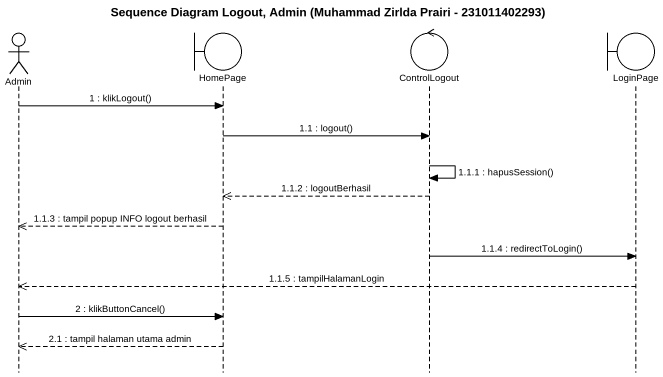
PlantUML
@startuml
title Sequence Diagram Logout, Admin (Muhammad Zirlda Prairi - 231011402293)
hide footbox
actor Admin
boundary HomePage
control ControlLogout
boundary LoginPage

Admin -> HomePage : 1 : klikLogout()
HomePage -> ControlLogout : 1.1 : logout()
ControlLogout -> ControlLogout : 1.1.1 : hapusSession()
ControlLogout -->> HomePage : 1.1.2 : logoutBerhasil
HomePage -->> Admin : 1.1.3 : tampil popup INFO logout berhasil
ControlLogout -> LoginPage : 1.1.4 : redirectToLogin()
LoginPage -->> Admin : 1.1.5 : tampilHalamanLogin
Admin -> HomePage : 2 : klikButtonCancel()
HomePage -->> Admin : 2.1 : tampil halaman utama admin
@enduml
